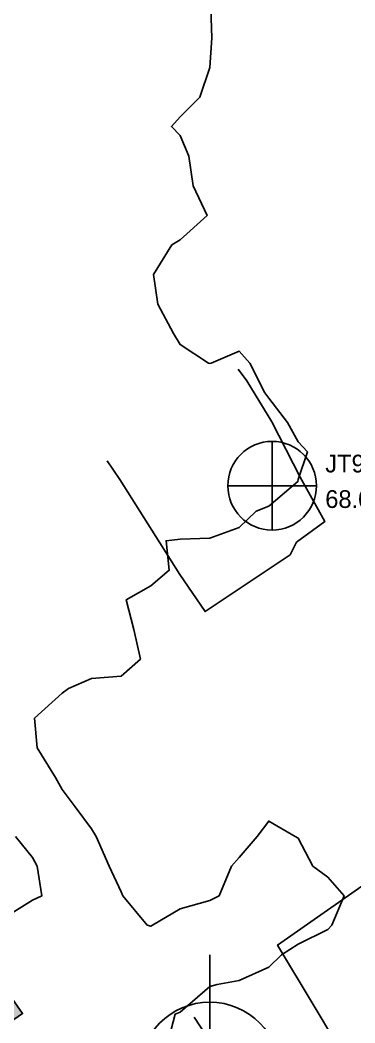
# Model space of a CAD drawing. Extents: x 6376870 to 6544053, y 1818313 to 2076828.
# Drawn here: x 6472404 to 6473084, y 1886525 to 1888559 of the extents above; entities that cross this region are included whole.
import ezdxf

# ---------------------------------------------------------------- set-up
doc = ezdxf.new("R2010")
doc.units = 21
for name, color, linetype in [('ADJOINING_PARCELS', 241, 'Continuous'), ('BENCHMARKS', 2, 'Continuous'), ('BM_LABELS', 2, 'Continuous'), ('BUILDINGS', 9, 'Continuous'), ('CL_LOCAL', 4, 'Continuous'), ('CONTOUR_INDEX', 150, 'Continuous'), ('CONTOUR_MAJOR', 92, 'Continuous')]:
    doc.layers.add(name, color=color, linetype=linetype)

msp = doc.modelspace()

# ---------------------------------------------------------------- hatches: boundary and pattern name
at = {"layer": 'BUILDINGS_HATCH'}
msp.add_hatch(color=251, dxfattribs=at).paths.add_polyline_path([(6472330.9, 1886549.9), (6472350.6, 1886521.1), (6472372.2, 1886535.6), (6472379.9, 1886524.3), (6472408.6, 1886543.8), (6472380.9, 1886584)])

# ---------------------------------------------------------------- linework, layer by layer
at = {"layer": 'ADJOINING_PARCELS'}
msp.add_lwpolyline([(6474910.7, 1886841.1), (6475334.2, 1887140.9), (6475652.8, 1887364.9), (6475156.2, 1888236), (6474893.9, 1888055), (6474714.3, 1887929.6), (6474303, 1887644), (6474044.9, 1887462.4), (6473378, 1886997.6), (6472926.9, 1886682.8), (6473001.5, 1886558.6), (6473042.9, 1886489.8), (6473096.2, 1886401.3), (6473111.2, 1886376.5), (6473182.8, 1886257.3), (6473263.9, 1886122.5), (6473266.1, 1886118.6), (6473385.6, 1885919.9), (6473448.7, 1885814.8), (6473795.6, 1886056.9), (6473973.2, 1886181.6), (6474128.6, 1886291.1), (6474694.9, 1886689.4), (6474910.7, 1886841.1)], close=True, dxfattribs=at)
at = {"layer": 'BENCHMARKS'}
for p, q in [((6472915.8, 1887524.3, 68), (6472915.8, 1887704.3, 68)), ((6472825.8, 1887614.3, 68), (6473005.8, 1887614.3, 68))]:
    msp.add_line(p, q, dxfattribs=at)
msp.add_circle((6472915.8, 1887614.3, 68), 90, dxfattribs=at)
at = {"layer": 'BUILDINGS'}
msp.add_lwpolyline([(6472330.9, 1886549.9), (6472350.6, 1886521.1), (6472372.2, 1886535.6), (6472379.9, 1886524.3), (6472408.6, 1886543.8), (6472380.9, 1886584), (6472330.9, 1886549.9)], close=True, dxfattribs=at)
at = {"layer": 'CL_LOCAL'}
for points in [[(6472846.8, 1887850.7), (6472864.3, 1887827.3), (6472915.2, 1887743.7), (6472972.8, 1887631.9), (6473023, 1887542), (6472965.4, 1887499.8)], [(6472580.9, 1887664.9), (6472606.1, 1887626.9), (6472728.1, 1887434.6), (6472779.5, 1887359), (6472952.4, 1887474.5), (6472965.4, 1887499.8)], [(6472757.4, 1886536.2), (6472931.3, 1886270.5)]]:
    msp.add_lwpolyline(points, dxfattribs=at)
at = {"layer": 'CONTOUR_INDEX', "elevation": 70}
for points in [[(6472791, 1888582.8), (6472793.3, 1888522.8), (6472789.1, 1888462.8), (6472769.1, 1888402.8), (6472789.1, 1888462.8)], [(6472703.5, 1886482.8), (6472718.8, 1886542.8), (6472729.1, 1886546.6), (6472789.1, 1886598.4), (6472804.1, 1886602.8), (6472849.1, 1886611), (6472909.1, 1886638.2), (6472934.6, 1886662.8), (6472969.1, 1886684.4), (6473029.1, 1886714.6), (6473037, 1886722.8), (6473062, 1886782.8), (6473029.1, 1886820.2), (6472998.7, 1886842.8), (6472969.1, 1886899.8), (6472962.5, 1886902.8), (6472909.1, 1886934.1), (6472885.2, 1886902.8), (6472849.1, 1886860.3), (6472833.5, 1886842.8), (6472808.3, 1886782.8), (6472789.1, 1886773.2), (6472729.1, 1886756.4), (6472672.7, 1886722.8), (6472669.1, 1886720.9), (6472662.1, 1886722.8), (6472612.7, 1886782.8), (6472609.1, 1886791), (6472584.8, 1886842.8), (6472558.4, 1886902.8), (6472549.1, 1886918.4), (6472515.7, 1886962.8), (6472489.1, 1886998.4), (6472475.9, 1887022.8), (6472438.3, 1887082.8), (6472433.2, 1887142.8), (6472489.1, 1887193.4), (6472502.1, 1887202.8), (6472549.1, 1887223.6), (6472609.1, 1887228.3), (6472648.5, 1887262.8), (6472634.6, 1887322.8), (6472619.1, 1887382.8), (6472669.1, 1887411.4), (6472706.8, 1887442.8), (6472700.2, 1887502.8), (6472729.1, 1887505.8), (6472789.1, 1887508.2), (6472849.1, 1887529.6), (6472883.4, 1887562.8), (6472909.1, 1887572.7), (6472968.1, 1887622.8), (6472969.1, 1887627), (6472987.4, 1887682.8), (6472969.1, 1887703.6), (6472947.1, 1887742.8), (6472909.1, 1887792.1), (6472900.7, 1887802.8), (6472870.3, 1887862.8), (6472849.1, 1887887.4), (6472792, 1887862.8), (6472789.1, 1887862.5), (6472786.8, 1887862.8), (6472729.1, 1887900.6), (6472715.6, 1887922.8), (6472683.7, 1887982.8), (6472674.9, 1888042.8), (6472711.9, 1888102.8), (6472729.1, 1888112.8), (6472783.6, 1888162.8), (6472755.7, 1888222.8), (6472746.6, 1888282.8), (6472729.1, 1888324.8), (6472711.1, 1888342.8), (6472729.1, 1888362.8), (6472769.1, 1888402.8)]]:
    msp.add_lwpolyline(points, dxfattribs=at)
at = {"layer": 'CONTOUR_MAJOR', "elevation": 75}
msp.add_lwpolyline([(6472394.6, 1886902.8), (6472429.1, 1886860.1), (6472438.4, 1886842.8), (6472447.9, 1886782.8), (6472429.1, 1886773.6), (6472369.1, 1886736.9)], dxfattribs=at)
at = {"layer": 'IMG_ALIGN_FAR'}
msp.add_line((6472789.1, 1886182.8, 46.6), (6472789.1, 1886662.8, 46.6), dxfattribs=at)
msp.add_circle((6472789.1, 1886422.8, 46.6), 144, dxfattribs=at)

# ---------------------------------------------------------------- texts
at = {"layer": 'BM_LABELS'}
for s, p in [('JT9034 20 A', (6473023.8, 1887641.3, 68)), ("68.00'", (6473023.8, 1887569.3, 68))]:
    msp.add_text(s, height=36, dxfattribs=at).set_placement(p)

doc.saveas('drawing.dxf')
